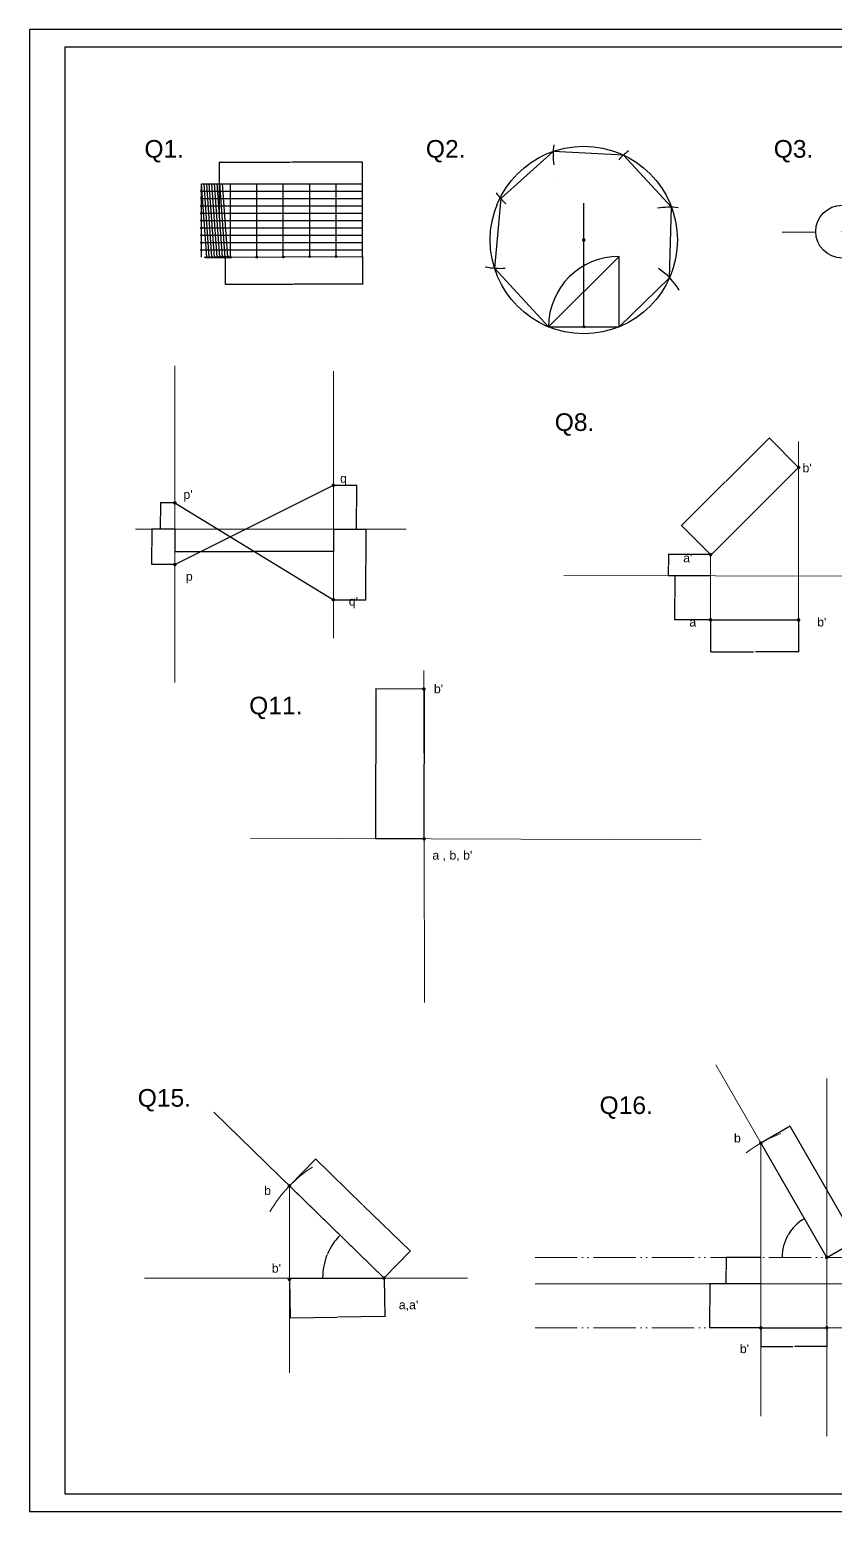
# Model space of a CAD drawing. Header units: millimetres. Extents: x 0 to 1189, y 0 to 841.
# Drawn here: x 0 to 458, y 0 to 841 of the extents above; entities that cross this region are included whole.
import ezdxf

# ---------------------------------------------------------------- set-up
doc = ezdxf.new("R2010")
doc.units = ezdxf.units.MM
doc.header["$PDMODE"] = 35
doc.header["$PDSIZE"] = 0.5
doc.linetypes.add('ACAD_ISO02W100', pattern=[15, 12, -3])
doc.linetypes.add('ACAD_ISO05W100', pattern=[33, 24, -3, 0, -3, 0, -3])
doc.layers.get('Defpoints').update_dxf_attribs({"color": 106})
doc.layers.add('dimension line', color=50, linetype='Continuous')
for name, color, linetype, lineweight in [('Locus', 5, 'ACAD_ISO02W100', 18), ('LOCUS LINE', 7, 'ACAD_ISO05W100', 5), ('Object', 1, 'Continuous', 30), ('prjector', 7, 'Continuous', 0), ('projector line', 7, 'Continuous', 0), ('reference', 7, 'Continuous', 20), ('reference line', 7, 'Continuous', 20), ('Text', 100, 'Continuous', 25)]:
    doc.layers.add(name, color=color, linetype=linetype, lineweight=lineweight)
doc.styles.get("Standard").update_dxf_attribs({"font": 'arial.ttf'})
doc.dimstyles.get("Standard").update_dxf_attribs({"dimtxt": 0.18, "dimasz": 0.18, "dimexe": 0.18, "dimexo": 0.0625, "dimgap": 0.09, "dimtad": 0, "dimtih": 1, "dimtoh": 1, "dimdec": 4, "dimzin": 0, "dimdsep": 46, "dimtxsty": 'Standard', "dimcen": 0.09, "dimadec": 0, "dimazin": 0, "dimtfac": 1, "dimtdec": 4, "dimtofl": 0, "dimtmove": 0, "dimatfit": 3, "dimfxl": 1, "dimtolj": 1, "dimtzin": 0, "dimarcsym": 0})

# ---------------------------------------------------------------- blocks, each defined once
blk = doc.blocks.new('*D29')
at = {"layer": 'Defpoints', "color": 0, "transparency": 16777216}
for p in [(111.04, 711.86), (189.04, 712.3), (189.04, 696.59)]:
    blk.add_point(p, dxfattribs=at)
at = {"layer": 'dimension line', "color": 0, "lineweight": -2, "transparency": 16777216}
for p, q in [((111.04, 711.79), (111.04, 696.41)), ((189.04, 712.23), (189.04, 696.41)), ((111.22, 696.59), (149.78, 696.59)), ((188.86, 696.59), (150.29, 696.59))]:
    blk.add_line(p, q, dxfattribs=at)
at = {"layer": 'dimension line', "color": 0, "transparency": 16777216}
for points in [[(111.22, 696.62), (111.22, 696.56), (111.04, 696.59)], [(188.86, 696.62), (188.86, 696.56), (189.04, 696.59)]]:
    blk.add_solid(points, dxfattribs=at)
at = {"layer": 'dimension line', "color": 0, "transparency": 16777216, "insert": (150.04, 696.59), "char_height": 0.18, "attachment_point": 5}
blk.add_mtext('\\A1;5.2', dxfattribs=at)
blk = doc.blocks.new('*D30')
at = {"layer": 'Defpoints', "color": 0, "transparency": 16777216}
for p in [(189.04, 765.85), (107.75, 736.84), (189.04, 736.84)]:
    blk.add_point(p, dxfattribs=at)
at = {"layer": 'dimension line', "color": 0, "lineweight": -2, "transparency": 16777216}
for p, q in [((107.75, 736.9), (107.75, 766.03)), ((107.93, 765.85), (148.07, 765.85)), ((188.86, 765.85), (148.71, 765.85)), ((189.04, 736.9), (189.04, 766.03))]:
    blk.add_line(p, q, dxfattribs=at)
at = {"layer": 'dimension line', "color": 0, "transparency": 16777216}
for points in [[(107.93, 765.88), (107.93, 765.82), (107.75, 765.85)], [(188.86, 765.88), (188.86, 765.82), (189.04, 765.85)]]:
    blk.add_solid(points, dxfattribs=at)
at = {"layer": 'dimension line', "color": 0, "transparency": 16777216, "insert": (148.39, 765.85), "char_height": 0.18, "attachment_point": 5}
blk.add_mtext('\\A1;5.36', dxfattribs=at)
blk = doc.blocks.new('*D32')
at = {"layer": 'Defpoints', "color": 0, "transparency": 16777216}
for p in [(446.42, 726.23), (476.42, 726.5)]:
    blk.add_point(p, dxfattribs=at)
at = {"layer": 'dimension line', "color": 0, "lineweight": -2, "transparency": 16777216}
for p, q in [((427.25, 726.05), (446.24, 726.23)), ((461.33, 726.37), (461.51, 726.37)), ((461.42, 726.28), (461.42, 726.46))]:
    blk.add_line(p, q, dxfattribs=at)
at = {"layer": 'dimension line', "color": 0, "transparency": 16777216}
blk.add_solid([(446.24, 726.26), (446.24, 726.2), (446.42, 726.23)], dxfattribs=at)
at = {"layer": 'dimension line', "color": 0, "transparency": 16777216, "insert": (426.94, 726.05), "char_height": 0.18, "attachment_point": 5}
blk.add_mtext('\\A1;∅30', dxfattribs=at)
blk = doc.blocks.new('*D1')
at = {"layer": 'Defpoints', "color": 0, "transparency": 16777216}
for p in [(82.51, 557.4), (172.51, 557.4), (172.51, 544.79)]:
    blk.add_point(p, dxfattribs=at)
at = {"layer": 'dimension line', "color": 0, "lineweight": -2, "transparency": 16777216}
for p, q in [((82.51, 557.34), (82.51, 544.61)), ((172.51, 557.34), (172.51, 544.61)), ((82.69, 544.79), (126.98, 544.79)), ((172.33, 544.79), (128.04, 544.79))]:
    blk.add_line(p, q, dxfattribs=at)
at = {"layer": 'dimension line', "color": 0, "transparency": 16777216}
for points in [[(82.69, 544.82), (82.69, 544.76), (82.51, 544.79)], [(172.33, 544.82), (172.33, 544.76), (172.51, 544.79)]]:
    blk.add_solid(points, dxfattribs=at)
at = {"layer": 'dimension line', "color": 0, "transparency": 16777216, "insert": (127.51, 544.79), "char_height": 0.18, "attachment_point": 5}
blk.add_mtext('\\A1;90.0000', dxfattribs=at)
blk = doc.blocks.new('*D15')
at = {"layer": 'Defpoints', "color": 0, "transparency": 16777216}
for p in [(82.51, 572.4), (74.36, 557.4), (82.51, 557.4)]:
    blk.add_point(p, dxfattribs=at)
at = {"layer": 'dimension line', "color": 0, "lineweight": -2, "transparency": 16777216}
for p, q in [((82.45, 572.4), (74.18, 572.4)), ((74.36, 572.22), (74.36, 565.08)), ((74.36, 557.58), (74.36, 564.72)), ((82.45, 557.4), (74.18, 557.4))]:
    blk.add_line(p, q, dxfattribs=at)
at = {"layer": 'dimension line', "color": 0, "transparency": 16777216}
for points in [[(74.33, 572.22), (74.39, 572.22), (74.36, 572.4)], [(74.33, 557.58), (74.39, 557.58), (74.36, 557.4)]]:
    blk.add_solid(points, dxfattribs=at)
at = {"layer": 'dimension line', "color": 0, "transparency": 16777216, "insert": (74.36, 564.9), "char_height": 0.18, "attachment_point": 5}
blk.add_mtext('\\A1;15.0000', dxfattribs=at)
blk = doc.blocks.new('*D16')
at = {"layer": 'Defpoints', "color": 0, "transparency": 16777216}
for p in [(69.41, 557.4), (82.51, 557.4), (82.51, 537.4)]:
    blk.add_point(p, dxfattribs=at)
at = {"layer": 'dimension line', "color": 0, "lineweight": -2, "transparency": 16777216}
for p, q in [((82.45, 557.4), (69.23, 557.4)), ((69.41, 557.22), (69.41, 547.58)), ((69.41, 537.58), (69.41, 547.22)), ((82.45, 537.4), (69.23, 537.4))]:
    blk.add_line(p, q, dxfattribs=at)
at = {"layer": 'dimension line', "color": 0, "transparency": 16777216}
for points in [[(69.38, 557.22), (69.44, 557.22), (69.41, 557.4)], [(69.38, 537.58), (69.44, 537.58), (69.41, 537.4)]]:
    blk.add_solid(points, dxfattribs=at)
at = {"layer": 'dimension line', "color": 0, "transparency": 16777216, "insert": (69.41, 547.4), "char_height": 0.18, "attachment_point": 5}
blk.add_mtext('\\A1;20.0000', dxfattribs=at)
blk = doc.blocks.new('*D17')
at = {"layer": 'Defpoints', "color": 0, "transparency": 16777216}
for p in [(172.51, 582.36), (172.51, 557.4), (185.57, 557.4)]:
    blk.add_point(p, dxfattribs=at)
at = {"layer": 'dimension line', "color": 0, "lineweight": -2, "transparency": 16777216}
for p, q in [((172.57, 582.36), (185.75, 582.36)), ((185.57, 582.18), (185.57, 570.06)), ((185.57, 557.58), (185.57, 569.7)), ((172.57, 557.4), (185.75, 557.4))]:
    blk.add_line(p, q, dxfattribs=at)
at = {"layer": 'dimension line', "color": 0, "transparency": 16777216}
for points in [[(185.54, 582.18), (185.6, 582.18), (185.57, 582.36)], [(185.54, 557.58), (185.6, 557.58), (185.57, 557.4)]]:
    blk.add_solid(points, dxfattribs=at)
at = {"layer": 'dimension line', "color": 0, "transparency": 16777216, "insert": (185.57, 569.88), "char_height": 0.18, "attachment_point": 5}
blk.add_mtext('\\A1;24.9609', dxfattribs=at)
blk = doc.blocks.new('*D18')
at = {"layer": 'Defpoints', "color": 0, "transparency": 16777216}
for p in [(172.51, 557.4), (172.51, 517.4), (191, 517.4)]:
    blk.add_point(p, dxfattribs=at)
at = {"layer": 'dimension line', "color": 0, "lineweight": -2, "transparency": 16777216}
for p, q in [((172.57, 557.4), (191.18, 557.4)), ((191, 557.22), (191, 537.58)), ((191, 517.58), (191, 537.22)), ((172.57, 517.4), (191.18, 517.4))]:
    blk.add_line(p, q, dxfattribs=at)
at = {"layer": 'dimension line', "color": 0, "transparency": 16777216}
for points in [[(190.97, 557.22), (191.03, 557.22), (191, 557.4)], [(190.97, 517.58), (191.03, 517.58), (191, 517.4)]]:
    blk.add_solid(points, dxfattribs=at)
at = {"layer": 'dimension line', "color": 0, "transparency": 16777216, "insert": (191, 537.4), "char_height": 0.18, "attachment_point": 5}
blk.add_mtext('\\A1;40.0000', dxfattribs=at)
blk = doc.blocks.new('*D19')
at = {"layer": 'Defpoints', "color": 0, "transparency": 16777216}
for p in [(420.15, 609.18), (436.66, 592.51), (386.66, 543.01)]:
    blk.add_point(p, dxfattribs=at)
at = {"layer": 'dimension line', "color": 0, "lineweight": -2, "transparency": 16777216}
for p, q in [((420.02, 609.06), (395.33, 584.62)), ((436.61, 592.55), (420.02, 609.31)), ((370.28, 559.81), (394.97, 584.25)), ((386.61, 543.06), (370.02, 559.81))]:
    blk.add_line(p, q, dxfattribs=at)
at = {"layer": 'dimension line', "color": 0, "transparency": 16777216}
for points in [[(420, 609.08), (420.04, 609.04), (420.15, 609.18)], [(370.26, 559.83), (370.3, 559.79), (370.15, 559.69)]]:
    blk.add_solid(points, dxfattribs=at)
at = {"layer": 'dimension line', "color": 0, "transparency": 16777216, "insert": (395.15, 584.44), "char_height": 0.18, "attachment_point": 5}
blk.add_mtext('\\A1;71', dxfattribs=at)
blk = doc.blocks.new('*D20')
at = {"layer": 'Defpoints', "color": 0, "transparency": 16777216}
for p in [(386.66, 543.01), (362.75, 530.98), (386.64, 530.98)]:
    blk.add_point(p, dxfattribs=at)
at = {"layer": 'dimension line', "color": 0, "lineweight": -2, "transparency": 16777216}
for p, q in [((386.6, 543.01), (362.57, 543.01)), ((362.75, 542.83), (362.75, 537.18)), ((386.58, 530.98), (362.57, 530.98)), ((362.75, 531.16), (362.75, 536.82))]:
    blk.add_line(p, q, dxfattribs=at)
at = {"layer": 'dimension line', "color": 0, "transparency": 16777216}
for points in [[(362.72, 542.83), (362.78, 542.83), (362.75, 543.01)], [(362.72, 531.16), (362.78, 531.16), (362.75, 530.98)]]:
    blk.add_solid(points, dxfattribs=at)
at = {"layer": 'dimension line', "color": 0, "transparency": 16777216, "insert": (362.75, 537), "char_height": 0.18, "attachment_point": 5}
blk.add_mtext('\\A1;12.0267', dxfattribs=at)
blk = doc.blocks.new('*D21')
at = {"layer": 'Defpoints', "color": 0, "transparency": 16777216}
for p in [(386.64, 531.01), (366.29, 506.01), (386.66, 506.01)]:
    blk.add_point(p, dxfattribs=at)
at = {"layer": 'dimension line', "color": 0, "lineweight": -2, "transparency": 16777216}
for p, q in [((386.58, 531.01), (366.11, 531.01)), ((366.29, 530.83), (366.29, 518.69)), ((366.29, 506.19), (366.29, 518.33)), ((386.6, 506.01), (366.11, 506.01))]:
    blk.add_line(p, q, dxfattribs=at)
at = {"layer": 'dimension line', "color": 0, "transparency": 16777216}
for points in [[(366.26, 530.83), (366.32, 530.83), (366.29, 531.01)], [(366.26, 506.19), (366.32, 506.19), (366.29, 506.01)]]:
    blk.add_solid(points, dxfattribs=at)
at = {"layer": 'dimension line', "color": 0, "transparency": 16777216, "insert": (366.29, 518.51), "char_height": 0.18, "attachment_point": 5}
blk.add_mtext('\\A1;25.0001', dxfattribs=at)
blk = doc.blocks.new('*D22')
at = {"layer": 'Defpoints', "color": 0, "transparency": 16777216}
for p in [(386.66, 506.01), (436.66, 505.93), (436.63, 487.86)]:
    blk.add_point(p, dxfattribs=at)
at = {"layer": 'dimension line', "color": 0, "lineweight": -2, "transparency": 16777216}
for p, q in [((386.66, 505.95), (386.63, 487.76)), ((436.66, 505.87), (436.63, 487.68)), ((386.81, 487.94), (411.11, 487.9)), ((436.45, 487.86), (412.15, 487.9))]:
    blk.add_line(p, q, dxfattribs=at)
at = {"layer": 'dimension line', "color": 0, "transparency": 16777216}
for points in [[(386.81, 487.97), (386.81, 487.91), (386.63, 487.94)], [(436.45, 487.89), (436.45, 487.83), (436.63, 487.86)]]:
    blk.add_solid(points, dxfattribs=at)
at = {"layer": 'dimension line', "color": 0, "transparency": 16777216, "insert": (411.63, 487.9), "char_height": 0.18, "attachment_point": 5}
blk.add_mtext('\\A1;50.0001', dxfattribs=at)
blk = doc.blocks.new('*D11')
at = {"layer": 'Defpoints', "color": 0, "transparency": 16777216}
for p in [(224.18, 466.72), (196.52, 381.77), (224.02, 381.72)]:
    blk.add_point(p, dxfattribs=at)
at = {"layer": 'dimension line', "color": 0, "lineweight": -2, "transparency": 16777216}
for p, q in [((224.11, 466.72), (196.49, 466.77)), ((196.67, 466.59), (196.59, 424.45)), ((196.52, 381.95), (196.59, 424.09)), ((223.96, 381.72), (196.34, 381.77))]:
    blk.add_line(p, q, dxfattribs=at)
at = {"layer": 'dimension line', "color": 0, "transparency": 16777216}
for points in [[(196.64, 466.59), (196.7, 466.59), (196.67, 466.77)], [(196.49, 381.95), (196.55, 381.95), (196.52, 381.77)]]:
    blk.add_solid(points, dxfattribs=at)
at = {"layer": 'dimension line', "color": 0, "transparency": 16777216, "insert": (196.59, 424.27), "char_height": 0.18, "attachment_point": 5}
blk.add_mtext('\\A1;85.0000', dxfattribs=at)
blk = doc.blocks.new('*D39')
at = {"layer": 'Defpoints', "color": 0, "transparency": 16777216}
for p in [(147.55, 131.68), (201.31, 132.43), (201.62, 110.51)]:
    blk.add_point(p, dxfattribs=at)
at = {"layer": 'dimension line', "color": 0, "lineweight": -2, "transparency": 16777216}
for p, q in [((147.55, 131.61), (147.86, 109.58)), ((201.31, 132.37), (201.62, 110.33)), ((148.04, 109.76), (174.52, 110.14)), ((201.44, 110.51), (174.96, 110.14))]:
    blk.add_line(p, q, dxfattribs=at)
at = {"layer": 'dimension line', "color": 0, "transparency": 16777216}
for points in [[(148.04, 109.79), (148.04, 109.73), (147.86, 109.76)], [(201.44, 110.54), (201.44, 110.48), (201.62, 110.51)]]:
    blk.add_solid(points, dxfattribs=at)
at = {"layer": 'dimension line', "color": 0, "transparency": 16777216, "insert": (174.74, 110.14), "char_height": 0.18, "attachment_point": 5}
blk.add_mtext('\\A1;53', dxfattribs=at)
blk = doc.blocks.new('*D40')
at = {"layer": 'Defpoints', "color": 0, "transparency": 16777216}
for p in [(147.55, 184.72), (216.14, 147.67), (201.31, 132.43)]:
    blk.add_point(p, dxfattribs=at)
at = {"layer": 'dimension line', "color": 0, "lineweight": -2, "transparency": 16777216}
for p, q in [((147.6, 184.77), (162.5, 200.09)), ((162.51, 199.84), (189.07, 174)), ((216.01, 147.8), (189.44, 173.64)), ((201.36, 132.47), (216.26, 147.8))]:
    blk.add_line(p, q, dxfattribs=at)
at = {"layer": 'dimension line', "color": 0, "transparency": 16777216}
for points in [[(162.53, 199.86), (162.48, 199.82), (162.38, 199.96)], [(216.03, 147.82), (215.99, 147.77), (216.14, 147.67)]]:
    blk.add_solid(points, dxfattribs=at)
at = {"layer": 'dimension line', "color": 0, "transparency": 16777216, "insert": (189.26, 173.82), "char_height": 0.18, "attachment_point": 5}
blk.add_mtext('\\A1;75.0000', dxfattribs=at)
blk = doc.blocks.new('*D41')
at = {"layer": 'Defpoints', "color": 0, "transparency": 16777216}
for p in [(147.55, 184.72), (170.89, 149.62), (147.55, 132.43), (201.31, 132.43), (201.31, 132.43)]:
    blk.add_point(p, dxfattribs=at)
at = {"layer": 'dimension line', "color": 0, "lineweight": -2, "transparency": 16777216}
for start, end in [(136.08759, 157.5738), (158.2179, 179.70484)]:
    blk.add_arc((201.31, 132.43), 34.94, start, end, dxfattribs=at)
at = {"layer": 'dimension line', "color": 0, "transparency": 16777216}
for points in [[(176.12, 156.68), (176.16, 156.64), (176.27, 156.79)], [(166.4, 132.61), (166.34, 132.61), (166.37, 132.43)]]:
    blk.add_solid(points, dxfattribs=at)
at = {"layer": 'dimension line', "color": 0, "transparency": 16777216, "insert": (168.94, 145.58), "char_height": 0.18, "attachment_point": 5}
blk.add_mtext('\\A1;43°', dxfattribs=at)
blk = doc.blocks.new('*D42')
at = {"layer": 'Defpoints', "color": 0, "transparency": 16777216}
for p in [(415.18, 209.1), (433.22, 160.47), (286.99, 144.15), (452.68, 144.15), (497.5, 144.15)]:
    blk.add_point(p, dxfattribs=at)
at = {"layer": 'dimension line', "color": 0, "lineweight": -2, "transparency": 16777216}
for start, end in [(120.40608, 149.525), (150.47273, 179.59392)]:
    blk.add_arc((452.68, 144.15), 25.4, start, end, dxfattribs=at)
at = {"layer": 'dimension line', "color": 0, "transparency": 16777216}
for points in [[(439.81, 166.08), (439.84, 166.03), (439.98, 166.14)], [(427.31, 144.33), (427.25, 144.33), (427.28, 144.15)]]:
    blk.add_solid(points, dxfattribs=at)
at = {"layer": 'dimension line', "color": 0, "transparency": 16777216, "insert": (430.68, 156.85), "char_height": 0.18, "attachment_point": 5}
blk.add_mtext('\\A1;60°', dxfattribs=at)
blk = doc.blocks.new('*D43')
at = {"layer": 'Defpoints', "color": 0, "transparency": 16777216}
for p in [(431.74, 218.66), (415.18, 209.1), (452.68, 144.15)]:
    blk.add_point(p, dxfattribs=at)
at = {"layer": 'dimension line', "color": 0, "lineweight": -2, "transparency": 16777216}
for p, q in [((415.23, 209.13), (431.9, 218.75)), ((431.83, 218.51), (450.38, 186.37)), ((469.15, 153.87), (450.59, 186.01)), ((452.73, 144.18), (469.4, 153.8))]:
    blk.add_line(p, q, dxfattribs=at)
at = {"layer": 'dimension line', "color": 0, "transparency": 16777216}
for points in [[(431.86, 218.52), (431.8, 218.49), (431.74, 218.66)], [(469.18, 153.88), (469.12, 153.85), (469.24, 153.71)]]:
    blk.add_solid(points, dxfattribs=at)
at = {"layer": 'dimension line', "color": 0, "transparency": 16777216, "insert": (450.49, 186.19), "char_height": 0.18, "attachment_point": 5}
blk.add_mtext('\\A1;75.0000', dxfattribs=at)
blk = doc.blocks.new('*D44')
at = {"layer": 'Defpoints', "color": 0, "transparency": 16777216}
for p in [(415.18, 104.15), (452.68, 104.15), (452.68, 93.49)]:
    blk.add_point(p, dxfattribs=at)
at = {"layer": 'dimension line', "color": 0, "lineweight": -2, "transparency": 16777216}
for p, q in [((415.18, 104.09), (415.18, 93.31)), ((452.68, 104.09), (452.68, 93.31)), ((415.36, 93.49), (433.39, 93.49)), ((452.5, 93.49), (434.46, 93.49))]:
    blk.add_line(p, q, dxfattribs=at)
at = {"layer": 'dimension line', "color": 0, "transparency": 16777216}
for points in [[(415.36, 93.52), (415.36, 93.46), (415.18, 93.49)], [(452.5, 93.52), (452.5, 93.46), (452.68, 93.49)]]:
    blk.add_solid(points, dxfattribs=at)
at = {"layer": 'dimension line', "color": 0, "transparency": 16777216, "insert": (433.93, 93.49), "char_height": 0.18, "attachment_point": 5}
blk.add_mtext('\\A1;37.5000', dxfattribs=at)
blk = doc.blocks.new('*D45')
at = {"layer": 'Defpoints', "color": 0, "transparency": 16777216}
for p in [(415.18, 144.15), (395.49, 129.15), (415.18, 129.15)]:
    blk.add_point(p, dxfattribs=at)
at = {"layer": 'dimension line', "color": 0, "lineweight": -2, "transparency": 16777216}
for p, q in [((415.11, 144.15), (395.31, 144.15)), ((395.49, 143.97), (395.49, 136.83)), ((395.49, 129.33), (395.49, 136.47)), ((415.11, 129.15), (395.31, 129.15))]:
    blk.add_line(p, q, dxfattribs=at)
at = {"layer": 'dimension line', "color": 0, "transparency": 16777216}
for points in [[(395.46, 143.97), (395.52, 143.97), (395.49, 144.15)], [(395.46, 129.33), (395.52, 129.33), (395.49, 129.15)]]:
    blk.add_solid(points, dxfattribs=at)
at = {"layer": 'dimension line', "color": 0, "transparency": 16777216, "insert": (395.49, 136.65), "char_height": 0.18, "attachment_point": 5}
blk.add_mtext('\\A1;15.0000', dxfattribs=at)
blk = doc.blocks.new('*D46')
at = {"layer": 'Defpoints', "color": 0, "transparency": 16777216}
for p in [(415.18, 129.15), (386.33, 104.15), (415.18, 104.15)]:
    blk.add_point(p, dxfattribs=at)
at = {"layer": 'dimension line', "color": 0, "lineweight": -2, "transparency": 16777216}
for p, q in [((415.11, 129.15), (386.15, 129.15)), ((386.33, 128.97), (386.33, 116.83)), ((386.33, 104.33), (386.33, 116.47)), ((415.11, 104.15), (386.15, 104.15))]:
    blk.add_line(p, q, dxfattribs=at)
at = {"layer": 'dimension line', "color": 0, "transparency": 16777216}
for points in [[(386.3, 128.97), (386.36, 128.97), (386.33, 129.15)], [(386.3, 104.33), (386.36, 104.33), (386.33, 104.15)]]:
    blk.add_solid(points, dxfattribs=at)
at = {"layer": 'dimension line', "color": 0, "transparency": 16777216, "insert": (386.33, 116.65), "char_height": 0.18, "attachment_point": 5}
blk.add_mtext('\\A1;25.0000', dxfattribs=at)

msp = doc.modelspace()

# ---------------------------------------------------------------- linework, layer by layer
for p, q in [((1189, 841), (0, 841)), ((0, 841), (0, 0)), ((1179, 831), (20, 831)), ((20, 831), (20, 10)), ((97.54613, 711.79581), (97.54613, 753.53303)), ((97.54613, 753.53303), (189.03549, 753.53303)), ((100.5369, 711.79581), (97.54613, 753.53303)), ((97.54613, 749.35931), (189.03549, 749.35931)), ((102.03688, 711.80428), (99.0461, 753.5415)), ((103.53685, 711.81275), (100.54608, 753.54997)), ((103.53685, 711.81275), (100.54608, 753.54997)), ((105.03683, 711.79581), (102.04605, 753.53303)), ((106.5368, 711.82968), (103.54603, 753.56691)), ((108.03678, 711.83815), (105.04601, 753.57538)), ((109.53676, 711.84662), (106.54598, 753.58384)), ((111.03673, 711.85509), (108.04596, 753.59231)), ((112.53671, 711.86356), (109.54593, 753.60078)), ((114.03668, 711.87202), (114.03668, 753.10961)), ((129.03645, 711.95671), (129.03645, 753.1943)), ((144.03621, 712.04139), (144.03621, 753.27898)), ((159.03597, 712.12608), (159.03597, 753.36367)), ((174.03573, 712.21076), (174.03573, 753.44835)), ((189.03549, 712.29545), (189.03549, 753.53303)), ((300.81244, 753.54618), (300.81244, 753.54618)), ((97.54613, 745.18559), (189.03549, 745.18559)), ((97.54613, 741.01187), (189.03549, 741.01187)), ((314.68208, 672.32362), (314.68208, 742.59769)), ((97.54613, 736.83814), (189.03549, 736.83814)), ((97.54613, 732.66442), (189.03549, 732.66442)), ((97.54613, 728.4907), (189.03549, 728.4907)), ((97.54613, 724.31698), (189.03549, 724.31698)), ((97.54613, 720.14325), (189.03549, 720.14325)), ((97.54613, 715.96953), (189.03549, 715.96953)), ((314.68208, 706.96464), (314.68208, 721.60565)), ((99.03692, 711.78734), (189.03549, 712.29545)), ((99.03692, 711.78734), (114.03668, 711.87202)), ((294.68208, 672.32362), (334.68208, 712.32362)), ((334.68208, 672.32362), (334.68208, 712.32362)), ((20, 10), (1179, 10)), ((0, 0), (1189, 0))]:
    msp.add_line(p, q)
at = {"const_width": 1}
msp.add_lwpolyline([(314.18208, 721.60565, 1), (315.18208, 721.60565, 1)], format="xyb", close=True, dxfattribs=at)
for centre, radius in [((314.68208, 721.60565), 53.1857), ((461.41871, 726.36689), 15)]:
    msp.add_circle(centre, radius)
for centre, start, end in [((337.20406, 769.78738), 171.49865737, 187.86036405), ((364.11336, 740.19196), 127.01199085, 137.75209258), ((297.25759, 771.85608), 216.02760134, 227.85921853), ((363.36954, 700.19887), 82.95964495, 99.75750125), ((334.68208, 672.32362), 90, 180), ((267.16688, 745.50177), 257.88002533, 274.15381218), ((334.68208, 672.32362), 31.36865932, 55.84746111)]:
    msp.add_arc(centre, 40, start, end)
for p in [(97.54613, 749.35931), (97.54613, 745.18559), (97.54613, 741.01187), (97.54613, 736.83814), (97.54613, 732.66442), (97.54613, 728.4907), (97.54613, 724.31698), (97.54613, 720.14325), (97.54613, 715.96953), (100.5369, 711.79581), (102.03688, 711.80428), (103.53685, 711.81275), (105.03683, 711.82121), (106.5368, 711.82968), (108.03678, 711.83815), (109.53676, 711.84662), (111.03673, 711.85509), (112.53671, 711.86356), (114.03668, 711.87202), (129.03645, 711.95671), (144.03621, 712.04139), (159.03597, 712.12608), (174.03573, 712.21076), (314.68208, 672.32362)]:
    msp.add_point(p)
at = {"layer": 'Locus', "const_width": 1}
msp.add_lwpolyline([(386.1584, 543.01129, 1), (387.1584, 543.01129, 1)], format="xyb", close=True, dxfattribs=at)
at = {"layer": 'LOCUS LINE'}
for p, q in [((286.98858, 144.14952), (497.50288, 144.14952)), ((286.98858, 104.14952), (497.50288, 104.14952))]:
    msp.add_line(p, q, dxfattribs=at)
at = {"layer": 'Object'}
for p, q in [((297.25759, 771.85608), (267.50537, 745.12023)), ((337.15052, 769.73862), (297.25759, 771.85608)), ((364.51805, 740.18238), (337.15052, 769.73862)), ((267.50537, 745.12023), (263.95206, 705.63117)), ((363.36954, 700.19887), (364.51805, 740.18238)), ((263.95206, 705.63117), (294.68208, 672.32362)), ((334.68208, 672.32362), (363.36954, 700.19887)), ((294.68208, 672.32362), (334.68208, 672.32362)), ((387.1584, 543.01053), (436.6584, 592.51053)), ((82.51128, 572.39881), (172.51128, 517.39881)), ((386.6584, 506.01125), (436.6584, 505.93462)), ((224.02348, 381.72312), (224.1754, 466.72299)), ((452.67529, 144.14952), (415.17529, 209.10142)), ((147.55183, 184.72375), (201.31322, 132.42927)), ((147.55183, 132.42927), (201.31322, 132.42927)), ((415.17529, 104.14952), (453.17529, 104.14952))]:
    msp.add_line(p, q, dxfattribs=at)
at = {"layer": 'Object', "color": 5}
msp.add_line((82.51128, 537.39881), (172.51128, 582.35974), dxfattribs=at)
at = {"layer": 'Object', "color": 0, "const_width": 1}
for points in [[(147.05183, 184.72375, 1), (148.05183, 184.72375, 1)], [(147.05183, 131.67593, 1), (148.05183, 131.67593, 1)], [(200.81322, 132.42927, 1), (201.81322, 132.42927, 1)]]:
    msp.add_lwpolyline(points, format="xyb", close=True, dxfattribs=at)
at = {"layer": 'prjector'}
for p, q in [((82.51128, 650.1412), (82.51128, 470.53527)), ((172.51128, 647.20177), (172.51128, 495.62264)), ((436.6584, 498.4899), (436.6584, 607.28454)), ((386.6584, 543.01129), (386.6584, 500.92976)), ((223.87041, 477.34409), (224.17212, 288.8682)), ((125.51306, 382.07138), (381.36287, 381.16689))]:
    msp.add_line(p, q, dxfattribs=at)
at = {"layer": 'prjector', "const_width": 1}
for points in [[(436.1584, 592.51053, 1), (437.1584, 592.51053, 1)], [(172.01128, 582.35974, 1), (173.01128, 582.35974, 1)], [(82.01128, 572.39881, 1), (83.01128, 572.39881, 1)], [(82.01128, 537.39881, 1), (83.01128, 537.39881, 1)], [(172.01128, 517.39881, 1), (173.01128, 517.39881, 1)], [(386.1584, 506.01125, 1), (387.1584, 506.01125, 1)], [(436.1584, 505.93462, 1), (437.1584, 505.93462, 1)], [(223.38742, 466.7235, 1), (224.38742, 466.7235, 1)], [(223.52348, 381.72312, 1), (224.52348, 381.72312, 1)]]:
    msp.add_lwpolyline(points, format="xyb", close=True, dxfattribs=at)
at = {"layer": 'projector line'}
for p, q in [((201.31322, 132.42927), (104.54272, 226.55934)), ((415.17529, 209.10142), (415.17529, 53.96828)), ((147.55183, 184.72375), (147.55183, 78.62811)), ((65.28973, 132.42927), (248.69616, 132.42927))]:
    msp.add_line(p, q, dxfattribs=at)
msp.add_arc((201.31322, 132.42927), 75, 122.89477966, 149.86677228, dxfattribs=at)
at = {"layer": 'reference'}
for p, q in [((60.2102, 557.39881), (213.84581, 557.39881)), ((82.51128, 557.39881), (213.84581, 557.39881)), ((303.40943, 531.09404), (508.85059, 530.824))]:
    msp.add_line(p, q, dxfattribs=at)
at = {"layer": 'reference', "const_width": 1}
for points in [[(414.67529, 209.10142, 1), (415.67529, 209.10142, 1)], [(452.17529, 144.14952, 1), (453.17529, 144.14952, 1)], [(414.67529, 104.14952, 1), (415.67529, 104.14952, 1)]]:
    msp.add_lwpolyline(points, format="xyb", close=True, dxfattribs=at)
at = {"layer": 'reference line'}
for p, q in [((452.67529, 144.14952), (389.59402, 253.40949)), ((452.67529, 42.61018), (452.67529, 245.68886)), ((286.98858, 129.14952), (497.50288, 129.14952))]:
    msp.add_line(p, q, dxfattribs=at)
at = {"layer": 'reference line', "const_width": 1}
msp.add_lwpolyline([(452.17529, 104.14952, 1), (453.17529, 104.14952, 1)], format="xyb", close=True, dxfattribs=at)
at = {"layer": 'reference line'}
msp.add_arc((452.67529, 144.14952), 75, 110.36633789, 127.71155521, dxfattribs=at)

# ---------------------------------------------------------------- texts
at = {"layer": 'dimension line', "char_height": 5, "width": 14.9048691, "attachment_point": 1}
for s, insert in [('q', (176.29883, 588.84757)), ("q'", (181.25183, 519.05065))]:
    msp.add_mtext(s, dxfattribs=dict(at, insert=insert))
at = {"layer": 'Text', "attachment_point": 1}
for s, insert, char_height, width in [('Q1.', (65.17789, 778.32828), 10, 27.9130632), ('Q2.', (225.00843, 778.32828), 10, 27.9130632), ('Q3.', (422.54557, 778.32828), 10, 27.9130632), ('Q8.', (298.17034, 623.21895), 10, 27.9130632), ("b'", (438.87563, 594.72776), 5, 22.0442855), ("p'", (87.33053, 579.68276), 5, 14.9048691), ("a'", (371.13948, 543.63043), 5, 22.0442855), ('p', (88.73615, 533.21713), 5, 14.9048691), ('a', (374.59741, 507.24656), 5, 22.0442855), ("b'", (447.21388, 507.24656), 5, 22.0442855), ("b'", (229.58539, 469.33078), 5, 19.1393485), ('Q11.', (124.67211, 462.3768), 10, 27.9130632), ("a , b, b'", (228.67399, 374.91617), 5, 28.8609224), ('Q15.', (61.37846, 239.69372), 10, 27.9130632), ('Q16.', (323.63567, 235.516), 10, 27.9130632), ('b', (399.96613, 214.38303), 5, 14.0049406), ('b', (133.1515, 184.57616), 5, 12.4190722), ("b'", (137.48799, 140.49303), 5, 12.4190722), ("a,a'", (209.64176, 119.73011), 5, 18.0075599), ("b'", (403.32151, 94.79265), 5, 14.0049406)]:
    msp.add_mtext(s, dxfattribs=dict(at, insert=insert, char_height=char_height, width=width))

# ---------------------------------------------------------------- dimensions: what is measured, and where the dimension line sits
at = {"layer": 'dimension line'}
dim = msp.add_linear_dim(base=(189.03549, 765.84673), p1=(107.74593, 736.83814), p2=(189.03549, 736.83814), text='5.36', dimstyle='Standard', dxfattribs=at)
dim.commit()
dim.dimension.update_dxf_attribs({"geometry": '*D30', "text_midpoint": (148.39071, 765.84673), "dimtype": 160})
dim = msp.add_diameter_dim_2p(p1=(476.41808, 726.50387), p2=(446.41934, 726.22991), dimstyle='Standard', override={"dimdec": 0}, dxfattribs=at)
dim.commit()
dim.dimension.update_dxf_attribs({"geometry": '*D32', "text_midpoint": (427.25493, 726.05489), "dimtype": 163})
dim = msp.add_linear_dim(base=(189.03549, 696.58528), p1=(111.03673, 711.85509), p2=(189.03549, 712.29545), text='5.2', dimstyle='Standard', dxfattribs=at)
dim.commit()
dim.dimension.update_dxf_attribs({"geometry": '*D29', "text_midpoint": (150.03611, 696.58528)})
for p1, p2, distance, text, picture, middle in [((386.6584, 543.01129), (436.6584, 592.51053), 23.46318, '71', '*D19', (395.15114, 584.43517)), ((147.55183, 131.67593), (201.31322, 132.42927), -21.91664, '53', '*D39', (174.7396, 110.13811))]:
    dim = msp.add_aligned_dim(p1=p1, p2=p2, distance=distance, text=text, dimstyle='Standard', dxfattribs=at)
    dim.commit()
    dim.dimension.update_dxf_attribs({"geometry": picture, "text_midpoint": middle})
for base, p1, p2, picture, middle in [((185.56574, 557.39881), (172.51128, 582.35974), (172.51128, 557.39881), '*D17', (185.56574, 569.87927)), ((74.36279, 557.39881), (82.51128, 572.39881), (82.51128, 557.39881), '*D15', (74.36279, 564.89881)), ((69.40978, 557.39881), (82.51128, 537.39881), (82.51128, 557.39881), '*D16', (69.40978, 547.39881)), ((190.99807, 517.39881), (172.51128, 557.39881), (172.51128, 517.39881), '*D18', (190.99807, 537.39881)), ((362.749801, 530.984638), (386.658402, 543.011294), (386.642593, 530.984638), '*D20', (362.749801, 536.997966)), ((366.28533, 506.01125), (386.64001, 531.01131), (386.6584, 506.01125), '*D21', (366.28533, 518.51128)), ((395.4853, 129.14952), (415.17529, 144.14952), (415.17529, 129.14952), '*D45', (395.4853, 136.64952)), ((386.33488, 104.14952), (415.17529, 129.14952), (415.17529, 104.14952), '*D46', (386.33488, 116.64952))]:
    dim = msp.add_linear_dim(base=base, p1=p1, p2=p2, angle=90, dimstyle='Standard', dxfattribs=at)
    dim.commit()
    dim.dimension.update_dxf_attribs({"geometry": picture, "text_midpoint": middle})
dim = msp.add_linear_dim(base=(172.51128, 544.78768), p1=(82.51128, 557.39881), p2=(172.51128, 557.39881), dimstyle='Standard', dxfattribs=at)
dim.commit()
dim.dimension.update_dxf_attribs({"geometry": '*D1', "text_midpoint": (127.51128, 544.78768), "dimtype": 160})
for p1, p2, distance, picture, middle in [((386.6584, 506.01125), (436.6584, 505.93462), -18.0706, '*D22', (411.63071, 487.90235)), ((224.1754, 466.72299), (224.02348, 381.72312), -27.50733, '*D11', (196.59216, 424.27222)), ((452.67529, 144.14952), (415.17529, 209.10142), -19.12689, '*D43', (450.48966, 186.18892)), ((147.55183, 184.72375), (201.31322, 132.42927), 21.26129, '*D40', (189.25717, 173.817))]:
    dim = msp.add_aligned_dim(p1=p1, p2=p2, distance=distance, dimstyle='Standard', dxfattribs=at)
    dim.commit()
    dim.dimension.update_dxf_attribs({"geometry": picture, "text_midpoint": middle})
dim = msp.add_angular_dim_2l(base=(433.21985, 160.47457), line1=((286.98858, 144.14952), (497.50288, 144.14952)), line2=((452.67529, 144.14952), (415.17529, 209.10142)), dimstyle='Standard', dxfattribs=at)
dim.commit()
dim.dimension.update_dxf_attribs({"geometry": '*D42', "text_midpoint": (430.68061, 156.84815)})
dim = msp.add_angular_dim_2l(base=(170.89336, 149.62018), line1=((147.55183, 132.42927), (201.31322, 132.42927)), line2=((147.55183, 184.72375), (201.31322, 132.42927)), text='43°', dimstyle='Standard', dxfattribs=at)
dim.commit()
dim.dimension.update_dxf_attribs({"geometry": '*D41', "text_midpoint": (168.93996, 145.57717)})
dim = msp.add_linear_dim(base=(452.67529, 93.48971), p1=(415.17529, 104.14952), p2=(452.67529, 104.14952), dimstyle='Standard', dxfattribs=at)
dim.commit()
dim.dimension.update_dxf_attribs({"geometry": '*D44', "text_midpoint": (433.92529, 93.48971)})

doc.saveas('drawing.dxf')
